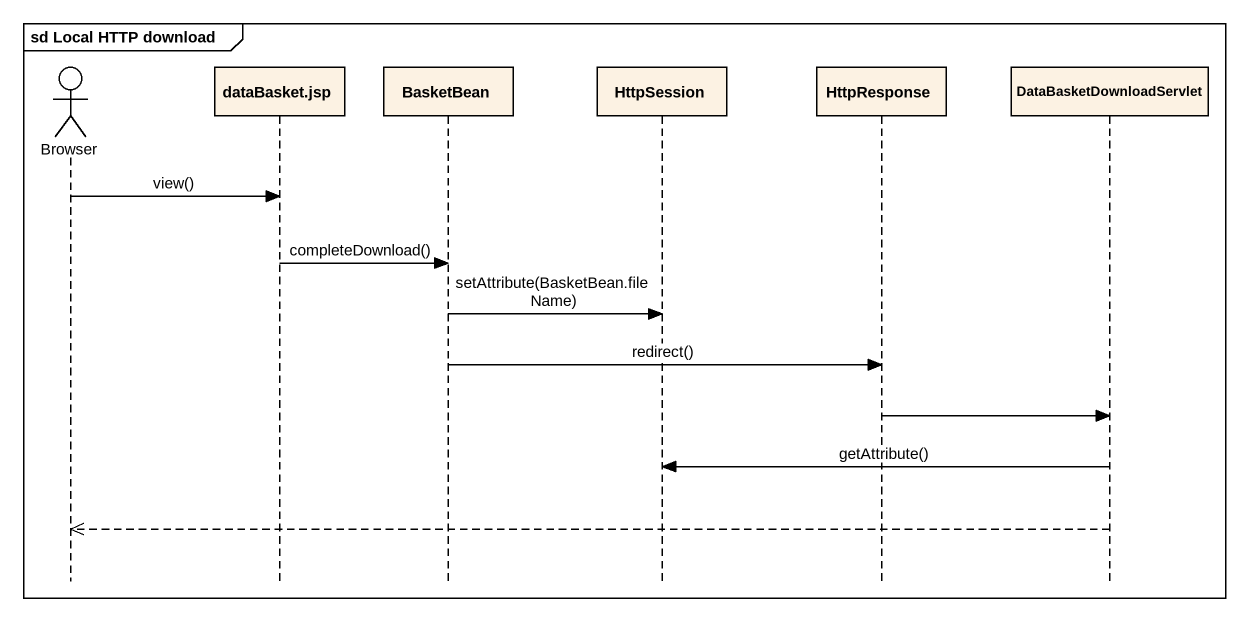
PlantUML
@startuml
mainframe sd Local HTTP download
hide footbox
actor Browser
participant "dataBasket.jsp" as dataBasket_jsp
participant BasketBean
participant HttpSession
participant HttpResponse
participant DataBasketDownloadServlet

Browser -> dataBasket_jsp : view()
dataBasket_jsp -> BasketBean : completeDownload()
BasketBean -> HttpSession : setAttribute(BasketBean.fileName)
BasketBean -> HttpResponse : redirect()
HttpResponse -> DataBasketDownloadServlet
DataBasketDownloadServlet -> HttpSession : getAttribute()
DataBasketDownloadServlet -->> Browser
@enduml
